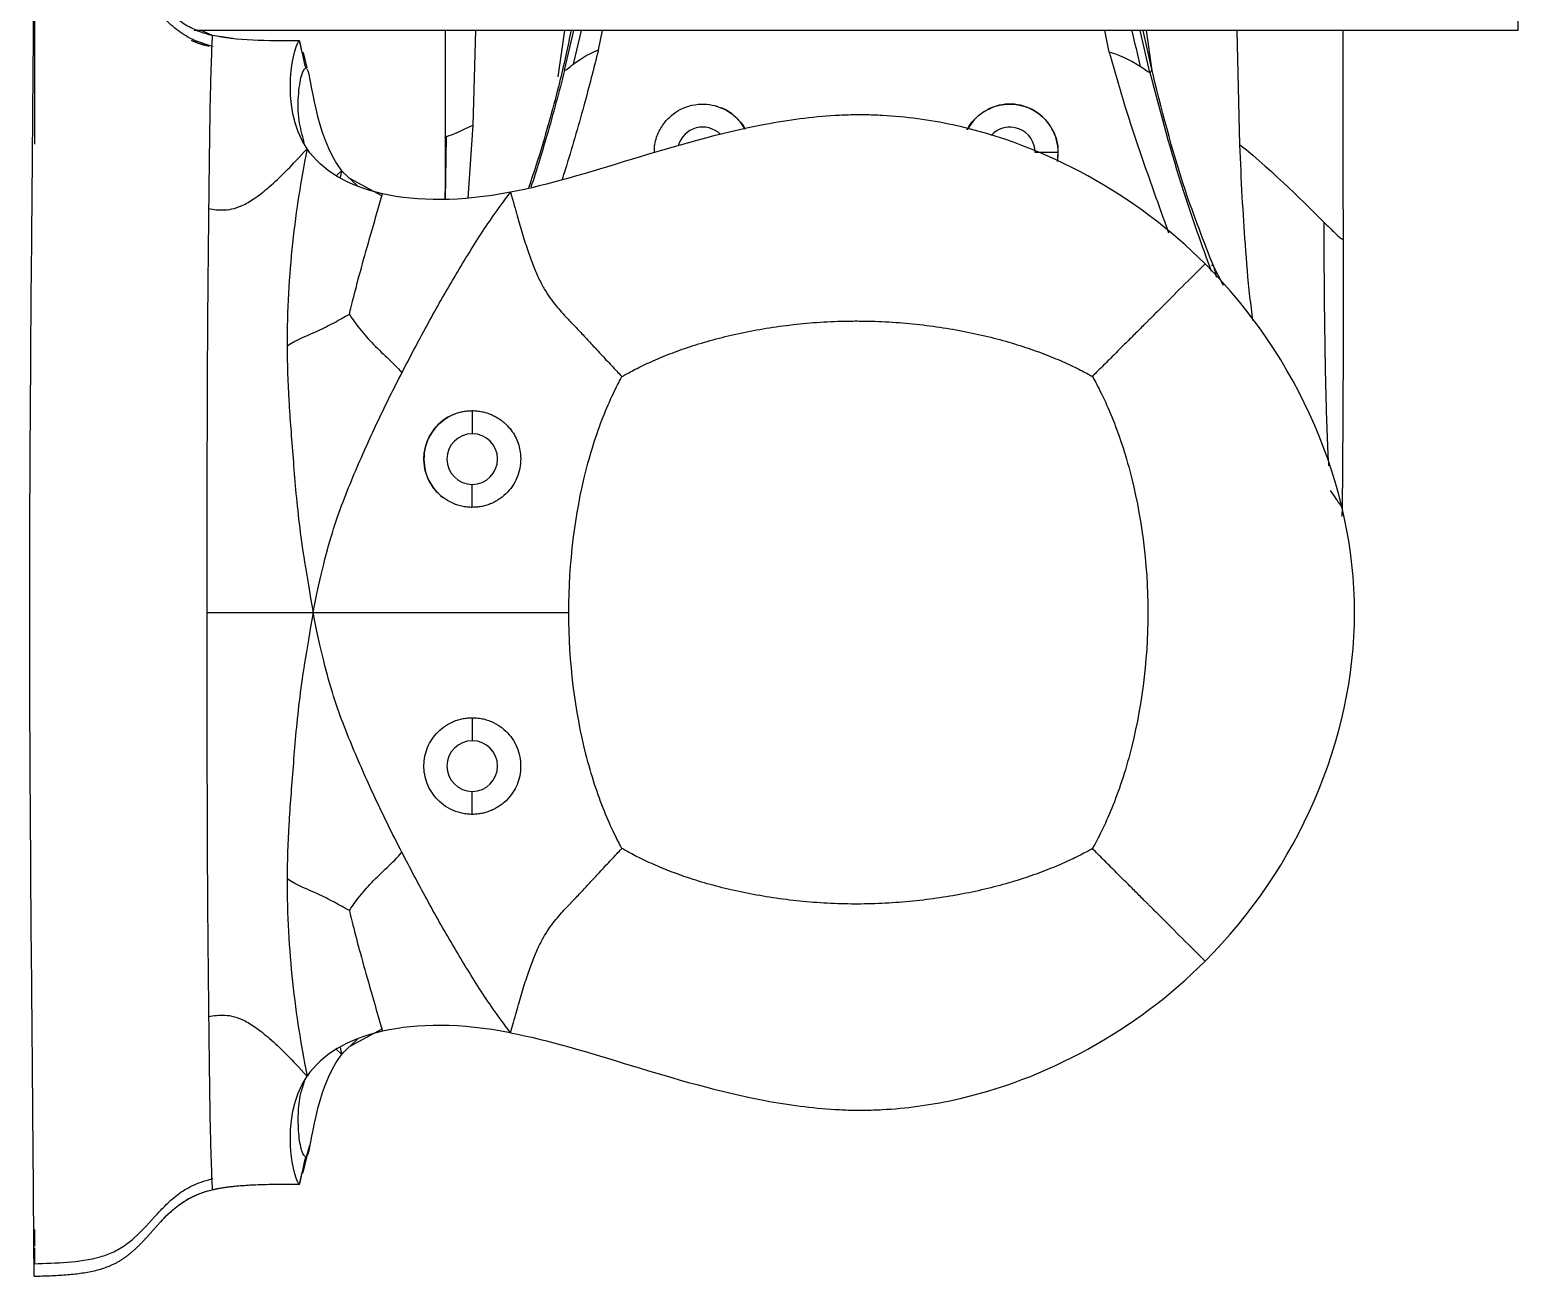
# Model space of a CAD drawing. Header units: millimetres. Extents: x 0 to 1189, y 0 to 841.
# Drawn here: x 796.01 to 844.47, y 205.03 to 245.63 of the extents above; entities that cross this region are included whole.
import ezdxf

# ---------------------------------------------------------------- set-up
doc = ezdxf.new("R2010")
doc.units = ezdxf.units.MM

msp = doc.modelspace()

# ---------------------------------------------------------------- linework, layer by layer
at = {"color": 7, "linetype": 'Continuous', "lineweight": 25}
for p, q in [((844.471, 245.612), (844.471, 257.935)), ((844.471, 245.612), (844.471, 257.935)), ((844.471, 245.612), (844.471, 257.935)), ((844.471, 245.612), (801.364, 245.612)), ((801.958, 245.451), (801.587, 245.612)), ((802.623, 245.344), (801.958, 245.451)), ((804.881, 244.894), (804.796, 245.268)), ((809.532, 245.612), (809.533, 242.118)), ((809.532, 245.612), (809.533, 242.118)), ((813.96, 245.612), (813.707, 244.509)), ((832.526, 244.397), (832.261, 245.612)), ((804.881, 244.894), (804.89, 244.894)), ((804.913, 244.894), (805.027, 244.394)), ((805.024, 244.406), (805.027, 244.395)), ((829.493, 241.637), (828.743, 241.637)), ((829.485, 241.487), (829.493, 241.637)), ((806, 240.883), (806.16, 241.043)), ((806.16, 241.043), (806.118, 240.821)), ((806.224, 240.981), (806.127, 241.086)), ((806.675, 240.545), (806.16, 241.043)), ((807.475, 240.226), (806.429, 240.783)), ((834.87, 237.302), (834.542, 237.95)), ((810.418, 233.227), (810.418, 232.477)), ((810.418, 230.077), (810.418, 230.827)), ((838.741, 229.776), (838.749, 230.07)), ((838.741, 229.777), (838.751, 230.069)), ((810.418, 223.227), (810.418, 222.477)), ((810.418, 220.077), (810.418, 220.827)), ((806.675, 212.759), (806.16, 212.262)), ((807.475, 213.078), (806.429, 212.521)), ((806, 212.421), (806.16, 212.262)), ((806.224, 212.323), (806.113, 212.203)), ((806.118, 212.482), (806.16, 212.262)), ((804.913, 208.41), (805.027, 208.91)), ((805.017, 208.924), (805.132, 209.302)), ((805.025, 208.899), (805.027, 208.909)), ((804.796, 208.036), (804.881, 208.41)), ((796.16, 205.956), (796.16, 205.437)), ((796.16, 205.937), (796.16, 205.437))]:
    msp.add_line(p, q, dxfattribs=at)
at = {"color": 8, "linetype": 'Continuous', "lineweight": 25}
for p, q in [((810.444, 242.529), (810.534, 245.612)), ((813.218, 244.098), (813.433, 245.612)), ((813.425, 244.316), (813.725, 245.612)), ((814.524, 244.976), (814.654, 245.612)), ((831.158, 244.906), (831.007, 245.612)), ((832.481, 244.242), (832.163, 245.612)), ((832.551, 244.308), (832.369, 245.612)), ((835.409, 241.888), (835.321, 245.612)), ((810.286, 240.148), (810.444, 242.529)), ((809.548, 240.119), (809.573, 242.161))]:
    msp.add_line(p, q, dxfattribs=at)
at = {"color": 7, "linetype": 'Continuous', "lineweight": 25, "flags": 128}
for points in [[(804.891, 244.894), (804.899, 244.894), (804.913, 244.894)], [(804.995, 244.394), (805.013, 244.394), (805.027, 244.394)], [(826.77, 242.716), (826.711, 242.65), (826.528, 242.379)], [(826.77, 242.716), (826.711, 242.65), (826.528, 242.379)], [(804.995, 208.91), (805.013, 208.91), (805.027, 208.91)], [(804.891, 208.41), (804.899, 208.41), (804.913, 208.41)]]:
    msp.add_lwpolyline(points, dxfattribs=at)
at = {"color": 7, "linetype": 'Continuous', "lineweight": 25}
for centre, radius, start, end in [((817.918, 241.637), 1.575, 29.0631, 67.2218), ((827.918, 241.637), 1.575, 0, 117.571), ((817.918, 241.637), 0.825, 45.0244, 165.0814), ((827.918, 241.637), 0.825, 0, 137.74), ((810.418, 231.652), 1.575, 112.7281, 232.6349), ((810.418, 231.652), 0.825, 90, 270), ((810.418, 231.652), 0.825, 270, 90), ((810.418, 221.652), 0.825, 90, 270), ((810.418, 221.652), 0.825, 270, 90)]:
    msp.add_arc(centre, radius, start, end, dxfattribs=at)
for points in [[(796.154, 205.034), (796.148, 205.034), (796.123, 209.988), (795.954, 226.652), (796.123, 243.316), (796.148, 248.27), (796.154, 248.27)], [(801.835, 245.099), (801.646, 245.144), (801.461, 245.204), (801.281, 245.278)], [(801.281, 245.278), (801.461, 245.204), (801.646, 245.144), (801.835, 245.099)], [(801.835, 245.099), (801.646, 245.144), (801.461, 245.204), (801.281, 245.278)], [(801.957, 245.451), (801.946, 245.453), (801.89, 244.379), (801.851, 241.556), (801.832, 239.81)], [(801.958, 245.451), (801.957, 245.451), (801.957, 245.451), (801.957, 245.451)], [(804.796, 245.268), (803.752, 245.27), (802.709, 245.272), (801.958, 245.451)], [(805.038, 241.753), (804.086, 243.152), (804.643, 245.306), (804.796, 245.268)], [(804.995, 244.394), (804.929, 244.685), (804.863, 244.977), (804.796, 245.268)], [(813.707, 244.509), (813.869, 244.634), (814.117, 244.813), (814.524, 244.976)], [(832.163, 244.434), (831.971, 244.56), (831.669, 244.741), (831.158, 244.906)], [(805.036, 244.359), (805.194, 244.083), (805.263, 242.255), (806.16, 241.043)], [(813.425, 244.316), (813.467, 244.312), (813.544, 244.383), (813.707, 244.509)], [(832.481, 244.242), (832.436, 244.238), (832.355, 244.308), (832.163, 244.434)], [(809.573, 242.161), (809.613, 242.165), (809.694, 242.175), (810.444, 242.529)], [(809.533, 242.118), (809.537, 242.156), (809.546, 242.157), (809.573, 242.161)], [(835.409, 241.888), (836.538, 240.988), (837.599, 239.903), (838.15, 239.357)], [(805.038, 241.753), (804.921, 241.144), (804.769, 240.301), (804.549, 238.683), (804.42, 237.065), (804.388, 235.91), (804.39, 235.33)], [(807.495, 240.291), (806.361, 240.548), (805.513, 241.057), (805.038, 241.753)], [(811.663, 240.339), (810.048, 240.028), (808.629, 240.033), (807.495, 240.291)], [(808.126, 234.461), (808.389, 234.971), (808.931, 235.995), (809.751, 237.457), (810.672, 238.956), (811.219, 239.755), (811.663, 240.339)], [(801.832, 239.81), (801.812, 238.064), (801.773, 233.901), (801.779, 229.068), (801.779, 226.652)], [(834.274, 215.297), (837.287, 218.31), (840.998, 226.652), (837.287, 234.994), (834.274, 238.007)], [(804.39, 235.33), (804.391, 234.749), (804.431, 233.582), (804.58, 231.712), (804.741, 229.622), (805.008, 227.94), (805.233, 226.652)], [(805.233, 226.652), (805.485, 227.906), (805.876, 229.46), (806.627, 231.312), (807.353, 232.938), (807.863, 233.951), (808.126, 234.461)], [(801.779, 226.652), (801.779, 224.236), (801.773, 219.403), (801.812, 215.24), (801.832, 213.494)], [(805.233, 226.652), (805.008, 225.364), (804.741, 223.682), (804.58, 221.592), (804.431, 219.722), (804.391, 218.555), (804.39, 217.974)], [(808.126, 218.843), (807.863, 219.353), (807.353, 220.366), (806.627, 221.992), (805.876, 223.844), (805.485, 225.398), (805.233, 226.652)], [(811.663, 212.965), (811.219, 213.549), (810.672, 214.349), (809.751, 215.847), (808.931, 217.309), (808.389, 218.334), (808.126, 218.843)], [(804.39, 217.974), (804.388, 217.394), (804.42, 216.239), (804.549, 214.621), (804.769, 213.003), (804.921, 212.16), (805.038, 211.551)], [(811.663, 212.965), (810.048, 213.276), (808.629, 213.271), (807.495, 213.013)], [(807.495, 213.013), (806.361, 212.756), (805.513, 212.247), (805.038, 211.551)], [(806.16, 212.262), (805.263, 211.049), (805.194, 209.222), (805.036, 208.945)], [(804.796, 208.036), (804.643, 207.998), (804.086, 210.152), (805.038, 211.551)], [(804.796, 208.036), (804.863, 208.328), (804.929, 208.619), (804.995, 208.91)], [(804.905, 208.41), (804.901, 208.41), (804.893, 208.41), (804.881, 208.41)], [(801.958, 207.853), (802.709, 208.032), (803.752, 208.034), (804.796, 208.036)]]:
    msp.add_open_spline(points, degree=3, dxfattribs=at)
for points, knots in [([(801.985, 245.085), (801.724, 245.162), (801.274, 245.295), (800.715, 245.681), (800.34, 246.043), (800.036, 246.378), (799.617, 246.844), (799.128, 247.301), (798.425, 247.621), (797.502, 247.826), (796.705, 247.846), (796.148, 247.861)], [0, 0, 0, 0, 0.1198947, 0.2077864, 0.30022, 0.3530909, 0.4104928, 0.5821303, 0.6461782, 0.7530872, 1, 1, 1, 1]), ([(796.159, 247.012), (796.159, 246.634), (796.16, 245.835), (796.16, 244.11), (796.16, 242.63), (796.16, 241.911)], [0, 0, 0, 0, 0.316572, 0.668536, 1, 1, 1, 1]), ([(800.295, 246.471), (800.521, 246.229), (800.762, 246.005), (801.182, 245.74), (801.331, 245.663), (801.637, 245.539), (801.795, 245.489), (801.958, 245.451)], [0, 0, 0, 0, 0.5, 0.5, 0.75, 0.75, 1, 1, 1, 1]), ([(813.634, 245.612), (813.628, 245.584), (813.57, 245.295), (813.45, 244.729), (813.236, 243.816), (812.933, 242.679), (812.603, 241.533), (812.346, 240.77), (812.25, 240.486)], [0, 0, 0, 0, 0.0162, 0.166429, 0.327004, 0.545645, 0.830582, 1, 1, 1, 1]), ([(831.89, 245.612), (831.891, 245.609), (831.981, 245.216), (832.072, 244.823), (832.163, 244.434)], [0, 0, 0, 0, 0.009381, 1, 1, 1, 1]), ([(838.779, 238.803), (838.778, 239.146), (838.777, 239.797), (838.772, 240.873), (838.768, 241.9), (838.766, 242.765), (838.766, 243.643), (838.768, 244.651), (838.77, 245.317), (838.771, 245.612)], [0, 0, 0, 0, 0.2125283, 0.4031585, 0.5664078, 0.6413985, 0.7159966, 0.8741281, 1, 1, 1, 1]), ([(804.942, 241.964), (804.879, 242.209), (804.734, 242.772), (804.747, 243.541), (804.85, 244.233), (804.946, 244.34), (804.995, 244.394)], [0, 0, 0, 0, 0.179397, 0.412195, 0.702907, 1, 1, 1, 1]), ([(813.425, 244.316), (813.238, 243.604), (812.903, 242.324), (812.505, 241.064), (812.328, 240.505)], [0, 0, 0, 0, 0.556661, 1, 1, 1, 1]), ([(834.555, 237.92), (834.234, 238.742), (833.404, 240.864), (832.854, 243.077), (832.517, 244.434)], [0, 0, 0, 0, 0.38723, 1, 1, 1, 1]), ([(832.481, 244.242), (832.821, 242.942), (833.392, 240.753), (834.163, 238.63), (834.476, 237.768)], [0, 0, 0, 0, 0.593869, 1, 1, 1, 1]), ([(834.274, 238.007), (832.015, 240.267), (828.377, 242.278), (824.344, 242.827), (823.336, 242.859), (823.084, 242.861), (823.021, 242.861), (823.006, 242.861), (823.002, 242.861), (823, 242.861), (822.994, 242.861), (822.979, 242.86), (822.916, 242.86), (822.665, 242.857), (821.659, 242.818), (817.666, 242.276), (814.086, 240.805), (811.663, 240.339)], [0, 0, 0, 0, 0.5, 0.625, 0.65625, 0.664062, 0.666016, 0.666504, 0.666504, 0.666748, 0.666748, 0.666992, 0.667969, 0.671875, 0.6875, 0.75, 1, 1, 1, 1]), ([(816.353, 241.634), (816.349, 241.664), (816.33, 241.851), (816.422, 242.18), (816.619, 242.561), (816.885, 242.845), (817.201, 243.056), (817.565, 243.191), (817.952, 243.226), (818.234, 243.187), (818.374, 243.144), (818.406, 243.134)], [0, 0, 0, 0, 0.030746, 0.189261, 0.333318, 0.462893, 0.577964, 0.714788, 0.851397, 0.966126, 1, 1, 1, 1]), ([(818.406, 243.134), (818.522, 243.088), (818.781, 242.984), (819.071, 242.721), (819.249, 242.509), (819.293, 242.4), (819.297, 242.392)], [0, 0, 0, 0, 0.312743, 0.702857, 0.978218, 1, 1, 1, 1]), ([(826.527, 242.37), (826.531, 242.38), (826.578, 242.499), (826.755, 242.713), (826.953, 242.891), (827.078, 242.97), (827.081, 242.972)], [0, 0, 0, 0, 0.037435, 0.462982, 0.984804, 1, 1, 1, 1]), ([(827.081, 242.972), (827.219, 243.043), (827.453, 243.164), (827.85, 243.224), (828.224, 243.199), (828.605, 243.072), (828.938, 242.858), (829.201, 242.576), (829.391, 242.234), (829.511, 241.818), (829.48, 241.509), (829.463, 241.342)], [0, 0, 0, 0, 0.126424, 0.215324, 0.327024, 0.432865, 0.542212, 0.650112, 0.74645, 0.862811, 1, 1, 1, 1]), ([(809.533, 242.118), (809.535, 241.717), (809.536, 241.05), (809.529, 240.383), (809.526, 240.118)], [0, 0, 0, 0, 0.601449, 1, 1, 1, 1]), ([(801.832, 239.81), (801.994, 239.779), (802.348, 239.731), (802.873, 239.848), (803.417, 240.194), (803.864, 240.555), (804.411, 241.081), (804.757, 241.445), (805.038, 241.753)], [0, 0, 0, 0, 0.25, 0.5, 0.625, 0.75, 0.875, 1, 1, 1, 1]), ([(806.415, 236.362), (806.447, 236.501), (806.571, 237.008), (806.923, 238.318), (807.266, 239.501), (807.495, 240.291)], [0, 0, 0, 0, 0.25, 0.5, 1, 1, 1, 1]), ([(811.663, 240.339), (811.758, 240.014), (811.822, 239.785), (811.91, 239.474), (811.937, 239.374), (811.995, 239.173), (812.054, 238.971), (812.114, 238.776), (812.174, 238.589), (812.203, 238.499), (812.291, 238.241), (812.406, 237.928), (812.527, 237.649), (812.649, 237.394), (812.71, 237.278), (812.894, 236.964), (813.141, 236.629), (813.416, 236.334), (813.565, 236.179), (813.602, 236.141), (813.611, 236.132), (813.613, 236.129), (813.614, 236.129), (813.618, 236.125), (813.626, 236.116), (813.662, 236.078), (813.802, 235.931), (814.024, 235.694), (814.217, 235.484), (814.421, 235.263), (814.529, 235.146), (814.698, 234.963), (814.756, 234.901), (814.873, 234.776), (814.932, 234.713), (815.049, 234.589), (815.107, 234.528), (815.214, 234.417), (815.261, 234.368), (815.291, 234.336)], [0, 0, 0, 0, 0.0625, 0.0625, 0.09375, 0.09375, 0.125, 0.15625, 0.15625, 0.1875, 0.1875, 0.25, 0.3125, 0.3125, 0.375, 0.375, 0.5, 0.625, 0.65625, 0.664062, 0.666016, 0.666016, 0.666992, 0.666992, 0.667969, 0.671875, 0.6875, 0.75, 0.8125, 0.8125, 0.875, 0.875, 0.90625, 0.90625, 0.9375, 0.9375, 0.96875, 0.96875, 1, 1, 1, 1]), ([(838.751, 230.069), (838.761, 231.4), (838.783, 234.311), (838.78, 237.222), (838.779, 238.803)], [0, 0, 0, 0, 0.457041, 1, 1, 1, 1]), ([(834.274, 238.007), (833.78, 237.514), (833.163, 236.897), (832.579, 236.313), (832.438, 236.171), (832.403, 236.137), (832.394, 236.128), (832.392, 236.126), (832.391, 236.125), (832.39, 236.124), (832.388, 236.122), (832.38, 236.113), (832.345, 236.079), (832.207, 235.941), (831.977, 235.711), (831.765, 235.499), (831.541, 235.275), (831.423, 235.157), (831.238, 234.972), (831.176, 234.91), (831.05, 234.784), (830.986, 234.721), (830.862, 234.596), (830.8, 234.535), (830.688, 234.423), (830.639, 234.373), (830.608, 234.342)], [0, 0, 0, 0, 0.5, 0.625, 0.65625, 0.664062, 0.666016, 0.666504, 0.666504, 0.666992, 0.666992, 0.667969, 0.671875, 0.6875, 0.75, 0.8125, 0.8125, 0.875, 0.875, 0.90625, 0.90625, 0.9375, 0.9375, 0.96875, 0.96875, 1, 1, 1, 1]), ([(834.487, 237.96), (834.492, 237.962), (834.519, 237.974), (834.536, 237.969), (834.571, 237.878), (834.603, 237.735), (834.634, 237.607), (834.643, 237.57)], [0, 0, 0, 0, 0.042021, 0.210312, 0.452038, 0.842423, 1, 1, 1, 1]), ([(806.415, 236.362), (806.325, 236.309), (806.005, 236.126), (805.259, 235.746), (804.717, 235.543), (804.39, 235.33)], [0, 0, 0, 0, 0.25, 0.5, 1, 1, 1, 1]), ([(806.415, 236.362), (806.471, 236.274), (806.686, 235.962), (807.283, 235.26), (807.83, 234.806), (808.126, 234.461)], [0, 0, 0, 0, 0.25, 0.5, 1, 1, 1, 1]), ([(815.291, 234.336), (815.36, 234.377), (815.475, 234.443), (815.756, 234.592), (815.921, 234.674), (816.279, 234.841), (816.474, 234.926), (816.89, 235.094), (817.11, 235.176), (817.804, 235.415), (818.31, 235.562), (819.382, 235.81), (820.513, 236.015), (821.861, 236.129), (822.655, 236.146), (822.854, 236.147), (822.903, 236.147), (822.915, 236.147), (822.92, 236.147), (822.923, 236.147), (822.936, 236.147), (822.986, 236.147), (823.185, 236.146), (823.979, 236.129), (825.328, 236.016), (826.463, 235.812), (827.54, 235.565), (828.05, 235.418), (828.752, 235.18), (828.975, 235.098), (829.397, 234.931), (829.596, 234.846), (829.961, 234.679), (830.129, 234.597), (830.418, 234.448), (830.536, 234.383), (830.608, 234.342)], [0, 0, 0, 0, 0.03125, 0.03125, 0.0625, 0.0625, 0.09375, 0.09375, 0.125, 0.125, 0.1875, 0.1875, 0.25, 0.3125, 0.328125, 0.332031, 0.333008, 0.333252, 0.333252, 0.333496, 0.333984, 0.335937, 0.34375, 0.375, 0.5, 0.625, 0.625, 0.75, 0.75, 0.8125, 0.8125, 0.875, 0.875, 0.9375, 0.9375, 1, 1, 1, 1]), ([(813.558, 226.652), (813.558, 228.266), (813.87, 230.687), (814.606, 232.9), (815.047, 233.884), (815.237, 234.241), (815.291, 234.336)], [0, 0, 0, 0, 0.5, 0.75, 0.875, 1, 1, 1, 1]), ([(830.608, 234.342), (830.662, 234.247), (830.857, 233.889), (831.311, 232.904), (832.079, 230.69), (832.638, 226.652), (832.079, 222.615), (831.311, 220.4), (830.857, 219.415), (830.662, 219.057), (830.608, 218.962)], [0, 0, 0, 0, 0.0625, 0.125, 0.25, 0.5, 0.75, 0.875, 0.9375, 1, 1, 1, 1]), ([(810.418, 230.077), (810.39, 230.077), (810.333, 230.078), (810.248, 230.085), (810.161, 230.097), (810.073, 230.114), (809.984, 230.137), (809.895, 230.165), (809.742, 230.224), (809.532, 230.337), (809.269, 230.555), (809.038, 230.854), (808.882, 231.227), (808.831, 231.594), (808.857, 231.931), (808.942, 232.23), (809.084, 232.512), (809.288, 232.765), (809.538, 232.974), (809.779, 233.098), (809.975, 233.167), (810.125, 233.202), (810.272, 233.223), (810.369, 233.226), (810.418, 233.227)], [0, 0, 0, 0, 0.016653, 0.033669, 0.051087, 0.068954, 0.08732, 0.106244, 0.125793, 0.18654, 0.251006, 0.336612, 0.420379, 0.502187, 0.564534, 0.625287, 0.687629, 0.748309, 0.812226, 0.874149, 0.906128, 0.937528, 0.968732, 1, 1, 1, 1]), ([(810.418, 233.227), (810.444, 233.227), (810.498, 233.226), (810.577, 233.219), (810.656, 233.208), (810.734, 233.194), (810.812, 233.175), (810.889, 233.153), (810.964, 233.127), (811.039, 233.097), (811.113, 233.063), (811.185, 233.026), (811.255, 232.985), (811.324, 232.94), (811.391, 232.891), (811.503, 232.798), (811.644, 232.655), (811.79, 232.445), (811.895, 232.224), (811.963, 231.991), (811.999, 231.724), (811.989, 231.424), (811.907, 231.11), (811.767, 230.818), (811.571, 230.565), (811.328, 230.353), (811.093, 230.222), (810.893, 230.147), (810.74, 230.107), (810.581, 230.081), (810.473, 230.079), (810.418, 230.077)], [0, 0, 0, 0, 0.017415, 0.034942, 0.052591, 0.070366, 0.088259, 0.106258, 0.124347, 0.142506, 0.160714, 0.178951, 0.197201, 0.215452, 0.233701, 0.251965, 0.309993, 0.36086, 0.408314, 0.454968, 0.50281, 0.564371, 0.627686, 0.688932, 0.749842, 0.811556, 0.874445, 0.905225, 0.935897, 0.967202, 1, 1, 1, 1]), ([(801.779, 226.652), (802.067, 226.652), (802.544, 226.652), (803.446, 226.652), (804.213, 226.652), (804.764, 226.652), (805.233, 226.652)], [0, 0, 0, 0, 0.5, 0.75, 0.875, 1, 1, 1, 1]), ([(805.233, 226.652), (805.717, 226.652), (806.329, 226.652), (807.297, 226.652), (808.611, 226.652), (810.695, 226.652), (811.477, 226.652), (813.558, 226.652)], [0, 0, 0, 0, 0.0625, 0.125, 0.25, 0.5, 1, 1, 1, 1]), ([(815.291, 218.968), (815.237, 219.063), (815.047, 219.42), (814.606, 220.404), (813.87, 222.617), (813.558, 225.038), (813.558, 226.652)], [0, 0, 0, 0, 0.125, 0.25, 0.5, 1, 1, 1, 1]), ([(810.418, 220.077), (810.39, 220.077), (810.335, 220.078), (810.251, 220.085), (810.167, 220.096), (810.082, 220.112), (809.997, 220.133), (809.912, 220.16), (809.758, 220.217), (809.538, 220.33), (809.288, 220.539), (809.084, 220.793), (808.942, 221.074), (808.857, 221.373), (808.825, 221.777), (808.928, 222.28), (809.216, 222.706), (809.532, 222.967), (809.763, 223.091), (809.959, 223.162), (810.115, 223.2), (810.267, 223.223), (810.368, 223.226), (810.418, 223.227)], [0, 0, 0, 0, 0.017898, 0.03575, 0.053591, 0.071469, 0.089443, 0.107585, 0.125982, 0.187926, 0.251915, 0.312616, 0.375028, 0.435803, 0.498219, 0.621411, 0.748842, 0.813331, 0.874147, 0.907951, 0.939998, 0.970599, 1, 1, 1, 1]), ([(810.418, 223.227), (810.449, 223.227), (810.512, 223.226), (810.605, 223.217), (810.696, 223.204), (810.784, 223.186), (810.871, 223.162), (810.956, 223.133), (811.112, 223.071), (811.328, 222.951), (811.571, 222.739), (811.767, 222.486), (811.907, 222.195), (811.989, 221.88), (811.999, 221.56), (811.953, 221.253), (811.85, 220.964), (811.684, 220.693), (811.499, 220.498), (811.326, 220.362), (811.186, 220.276), (811.04, 220.206), (810.89, 220.15), (810.736, 220.109), (810.579, 220.082), (810.471, 220.079), (810.418, 220.077)], [0, 0, 0, 0, 0.0189739, 0.0373367, 0.0552606, 0.0729075, 0.0904273, 0.1079562, 0.1256155, 0.1884724, 0.250244, 0.3111195, 0.3724234, 0.4357031, 0.4973244, 0.5568169, 0.615212, 0.6768066, 0.7480485, 0.7845501, 0.8210418, 0.8574824, 0.8937296, 0.929624, 0.9650523, 1, 1, 1, 1]), ([(806.415, 216.942), (806.471, 217.03), (806.686, 217.342), (807.283, 218.044), (807.83, 218.498), (808.126, 218.843)], [0, 0, 0, 0, 0.25, 0.5, 1, 1, 1, 1]), ([(811.663, 212.965), (811.758, 213.29), (811.822, 213.519), (811.91, 213.83), (811.937, 213.93), (811.995, 214.131), (812.054, 214.333), (812.114, 214.528), (812.174, 214.716), (812.203, 214.805), (812.291, 215.063), (812.406, 215.376), (812.527, 215.655), (812.649, 215.91), (812.71, 216.026), (812.894, 216.34), (813.141, 216.675), (813.416, 216.97), (813.565, 217.125), (813.602, 217.163), (813.611, 217.172), (813.613, 217.175), (813.614, 217.176), (813.618, 217.179), (813.626, 217.188), (813.662, 217.226), (813.802, 217.373), (814.024, 217.61), (814.217, 217.82), (814.421, 218.041), (814.529, 218.158), (814.698, 218.341), (814.756, 218.403), (814.873, 218.528), (814.932, 218.591), (815.049, 218.715), (815.107, 218.776), (815.214, 218.888), (815.261, 218.937), (815.291, 218.968)], [0, 0, 0, 0, 0.0625, 0.0625, 0.09375, 0.09375, 0.125, 0.15625, 0.15625, 0.1875, 0.1875, 0.25, 0.3125, 0.3125, 0.375, 0.375, 0.5, 0.625, 0.65625, 0.664062, 0.666016, 0.666016, 0.666992, 0.666992, 0.667969, 0.671875, 0.6875, 0.75, 0.8125, 0.8125, 0.875, 0.875, 0.90625, 0.90625, 0.9375, 0.9375, 0.96875, 0.96875, 1, 1, 1, 1]), ([(830.608, 218.962), (830.536, 218.921), (830.418, 218.856), (830.129, 218.707), (829.961, 218.625), (829.596, 218.458), (829.397, 218.373), (828.975, 218.206), (828.752, 218.124), (828.05, 217.886), (827.54, 217.739), (826.463, 217.492), (825.328, 217.288), (823.979, 217.175), (823.185, 217.158), (822.986, 217.157), (822.936, 217.157), (822.925, 217.157), (822.921, 217.157), (822.92, 217.157), (822.915, 217.157), (822.903, 217.157), (822.854, 217.157), (822.655, 217.158), (821.861, 217.175), (820.513, 217.29), (819.382, 217.494), (818.31, 217.742), (817.804, 217.889), (817.11, 218.128), (816.89, 218.21), (816.474, 218.378), (816.279, 218.463), (815.921, 218.63), (815.756, 218.712), (815.475, 218.862), (815.36, 218.927), (815.291, 218.968)], [0, 0, 0, 0, 0.0625, 0.0625, 0.125, 0.125, 0.1875, 0.1875, 0.25, 0.25, 0.375, 0.375, 0.5, 0.625, 0.65625, 0.664063, 0.666016, 0.666504, 0.666504, 0.666748, 0.666748, 0.666992, 0.667969, 0.671875, 0.6875, 0.75, 0.8125, 0.8125, 0.875, 0.875, 0.90625, 0.90625, 0.9375, 0.9375, 0.96875, 0.96875, 1, 1, 1, 1]), ([(834.274, 215.297), (833.78, 215.79), (833.163, 216.408), (832.579, 216.992), (832.438, 217.133), (832.403, 217.168), (832.394, 217.176), (832.392, 217.178), (832.391, 217.179), (832.39, 217.18), (832.388, 217.182), (832.38, 217.191), (832.345, 217.225), (832.207, 217.363), (831.977, 217.593), (831.765, 217.805), (831.541, 218.029), (831.423, 218.147), (831.238, 218.332), (831.176, 218.394), (831.05, 218.52), (830.986, 218.583), (830.862, 218.708), (830.8, 218.77), (830.688, 218.881), (830.639, 218.931), (830.608, 218.962)], [0, 0, 0, 0, 0.5, 0.625, 0.65625, 0.664063, 0.666016, 0.666504, 0.666504, 0.666992, 0.666992, 0.667969, 0.671875, 0.6875, 0.75, 0.8125, 0.8125, 0.875, 0.875, 0.90625, 0.90625, 0.9375, 0.9375, 0.96875, 0.96875, 1, 1, 1, 1]), ([(806.415, 216.942), (806.325, 216.995), (806.005, 217.178), (805.259, 217.558), (804.717, 217.761), (804.39, 217.974)], [0, 0, 0, 0, 0.25, 0.5, 1, 1, 1, 1]), ([(806.415, 216.942), (806.447, 216.803), (806.571, 216.296), (806.923, 214.987), (807.266, 213.803), (807.495, 213.013)], [0, 0, 0, 0, 0.25, 0.5, 1, 1, 1, 1]), ([(811.663, 212.965), (814.086, 212.499), (817.666, 211.028), (821.659, 210.486), (822.665, 210.447), (822.916, 210.444), (822.979, 210.444), (822.994, 210.444), (823, 210.444), (823.005, 210.444), (823.021, 210.443), (823.084, 210.443), (823.336, 210.445), (824.344, 210.477), (828.377, 211.026), (832.015, 213.037), (834.274, 215.297)], [0, 0, 0, 0, 0.25, 0.3125, 0.328125, 0.332031, 0.333008, 0.333252, 0.333252, 0.333496, 0.333984, 0.335938, 0.34375, 0.375, 0.5, 1, 1, 1, 1]), ([(801.832, 213.494), (801.994, 213.525), (802.348, 213.573), (802.873, 213.456), (803.417, 213.11), (803.864, 212.749), (804.411, 212.223), (804.757, 211.86), (805.038, 211.551)], [0, 0, 0, 0, 0.25, 0.5, 0.625, 0.75, 0.875, 1, 1, 1, 1]), ([(801.832, 213.494), (801.851, 211.744), (801.871, 210.33), (801.919, 208.381), (801.947, 207.846), (801.958, 207.853)], [0, 0, 0, 0, 0.5, 0.5, 1, 1, 1, 1]), ([(804.995, 208.91), (804.955, 208.949), (804.876, 209.027), (804.762, 209.569), (804.741, 210.243), (804.791, 210.875), (804.918, 211.262), (804.965, 211.404)], [0, 0, 0, 0, 0.248479, 0.49351, 0.728367, 0.900379, 1, 1, 1, 1]), ([(796.148, 205.443), (796.51, 205.454), (797.234, 205.476), (798.115, 205.589), (798.688, 205.795), (799.057, 205.998), (799.567, 206.387), (800.011, 206.908), (800.485, 207.409), (800.869, 207.742), (801.381, 208.05), (801.775, 208.16), (801.985, 208.219)], [0, 0, 0, 0, 0.161088, 0.321854, 0.392092, 0.430583, 0.509576, 0.676985, 0.736097, 0.818612, 0.90373, 1, 1, 1, 1]), ([(801.958, 207.853), (801.998, 207.863), (802.082, 207.882), (802.213, 207.906), (802.353, 207.929), (802.501, 207.949), (802.658, 207.967), (802.824, 207.982), (802.999, 207.996), (803.182, 208.007), (803.418, 208.018), (803.719, 208.028), (804.055, 208.033), (804.42, 208.036), (804.657, 208.036), (804.796, 208.036)], [0, 0, 0, 0, 0.043874, 0.090593, 0.140196, 0.192716, 0.248178, 0.306606, 0.36802, 0.432436, 0.499869, 0.616314, 0.749944, 0.853622, 1, 1, 1, 1]), ([(800.295, 206.833), (800.338, 206.878), (800.422, 206.967), (800.552, 207.094), (800.684, 207.212), (800.82, 207.322), (800.96, 207.424), (801.107, 207.517), (801.26, 207.602), (801.421, 207.678), (801.591, 207.746), (801.77, 207.806), (801.894, 207.837), (801.958, 207.853)], [0, 0, 0, 0, 0.09407, 0.18545, 0.274745, 0.362607, 0.449735, 0.536872, 0.624794, 0.714291, 0.806152, 0.901144, 1, 1, 1, 1]), ([(800.296, 206.831), (800.335, 206.872), (800.401, 206.944), (800.54, 207.084), (800.715, 207.24), (800.939, 207.412), (801.151, 207.545), (801.353, 207.648), (801.545, 207.729), (801.747, 207.799), (801.887, 207.835), (801.958, 207.853)], [0, 0, 0, 0, 0.084969, 0.147931, 0.29796, 0.439666, 0.574096, 0.676793, 0.781663, 0.889235, 1, 1, 1, 1]), ([(796.159, 206.555), (796.159, 206.484), (796.159, 206.367), (796.16, 206.376), (796.16, 206.38)], [0, 0, 0, 0, 0.607219, 1, 1, 1, 1]), ([(796.159, 206.555), (796.159, 206.41), (796.159, 206.174), (796.159, 206.056), (796.159, 206.01)], [0, 0, 0, 0, 0.618058, 1, 1, 1, 1]), ([(798.709, 205.414), (798.742, 205.43), (798.808, 205.462), (798.903, 205.515), (798.995, 205.57), (799.083, 205.629), (799.168, 205.69), (799.249, 205.753), (799.328, 205.818), (799.405, 205.885), (799.478, 205.952), (799.55, 206.021), (799.62, 206.091), (799.687, 206.161), (799.753, 206.231), (799.818, 206.301), (799.881, 206.37), (799.942, 206.439), (800.003, 206.508), (800.063, 206.575), (800.121, 206.642), (800.18, 206.707), (800.237, 206.771), (800.276, 206.812), (800.295, 206.833)], [0, 0, 0, 0, 0.051539, 0.10222, 0.152157, 0.201438, 0.250137, 0.298305, 0.345983, 0.393193, 0.439948, 0.48625, 0.532094, 0.577465, 0.622346, 0.666713, 0.710542, 0.753805, 0.796475, 0.838523, 0.879923, 0.92065, 0.960682, 1, 1, 1, 1]), ([(796.154, 205.034), (796.241, 205.037), (796.415, 205.042), (796.673, 205.052), (796.928, 205.064), (797.178, 205.081), (797.422, 205.102), (797.659, 205.13), (797.888, 205.166), (798.109, 205.211), (798.32, 205.266), (798.52, 205.332), (798.647, 205.387), (798.709, 205.414)], [0, 0, 0, 0, 0.1005946, 0.200205, 0.2984179, 0.3948529, 0.4891714, 0.5810878, 0.6703806, 0.7569072, 0.8406198, 0.921584, 1, 1, 1, 1])]:
    msp.add_open_spline(points, degree=3, knots=knots, dxfattribs=at)
at = {"color": 8, "linetype": 'Continuous', "lineweight": 25}
for points, knots in [([(814.524, 244.976), (814.37, 244.37), (814.037, 243.063), (813.623, 241.661), (813.376, 240.863), (813.344, 240.759)], [0, 0, 0, 0, 0.428962, 0.925346, 1, 1, 1, 1]), ([(831.158, 244.906), (831.326, 244.307), (831.689, 243.013), (832.355, 241.055), (832.844, 239.697), (833.088, 239.018)], [0, 0, 0, 0, 0.301594, 0.651263, 1, 1, 1, 1]), ([(832.525, 244.388), (832.527, 244.363), (832.535, 244.282), (832.503, 244.258), (832.481, 244.242)], [0, 0, 0, 0, 0.302513, 1, 1, 1, 1]), ([(835.838, 236.157), (835.802, 236.419), (835.691, 237.241), (835.589, 238.59), (835.479, 240.238), (835.433, 241.324), (835.409, 241.888)], [0, 0, 0, 0, 0.1379084, 0.4331106, 0.7050863, 1, 1, 1, 1]), ([(838.306, 231.428), (838.298, 231.575), (838.268, 232.097), (838.237, 233.002), (838.204, 234.152), (838.165, 236.272), (838.156, 238.011), (838.15, 239.357)], [0, 0, 0, 0, 0.055805, 0.198124, 0.342242, 0.490879, 1, 1, 1, 1]), ([(838.15, 239.357), (838.275, 239.235), (838.554, 238.963), (838.677, 238.859), (838.743, 238.808), (838.762, 238.805), (838.774, 238.804), (838.779, 238.803), (838.778, 238.803), (838.778, 238.803)], [0, 0, 0, 0, 0.098092, 0.217923, 0.335702, 0.477766, 0.680684, 0.913871, 1, 1, 1, 1]), ([(838.35, 230.629), (838.421, 230.523), (838.562, 230.311), (838.651, 230.193), (838.706, 230.12), (838.729, 230.092), (838.74, 230.08), (838.743, 230.077), (838.746, 230.074), (838.749, 230.071), (838.751, 230.069), (838.751, 230.069), (838.75, 230.07)], [0, 0, 0, 0, 0.079717, 0.160327, 0.253617, 0.363554, 0.463462, 0.569245, 0.630609, 0.69521, 0.94779, 1, 1, 1, 1])]:
    msp.add_open_spline(points, degree=3, knots=knots, dxfattribs=at)

doc.saveas('drawing.dxf')
